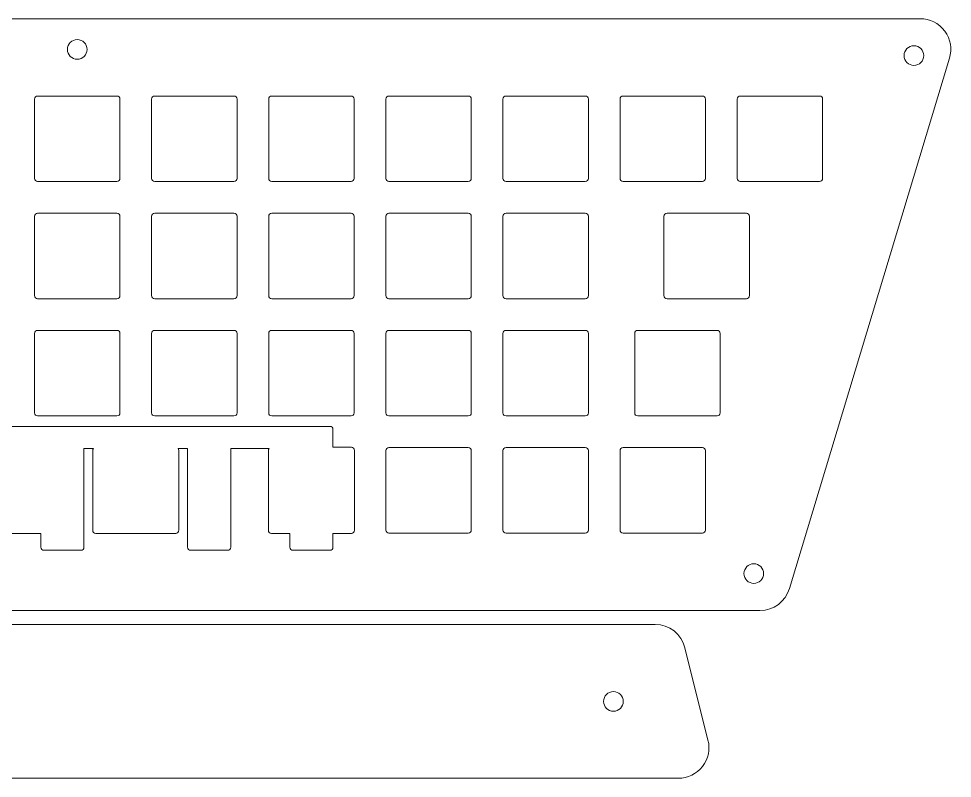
# Model space of a CAD drawing. Header units: millimetres. Extents: x -495 to 462, y -196 to 196.
# Drawn here: x -16.6 to 135.3, y -116 to 7.5 of the extents above; entities that cross this region are included whole.
import ezdxf

# ---------------------------------------------------------------- set-up
doc = ezdxf.new("R2010")
doc.units = ezdxf.units.MM
doc.header["$MEASUREMENT"] = 0
doc.layers.add('Layer 1', color=7, linetype='Continuous')

msp = doc.modelspace()

# ---------------------------------------------------------------- linework, layer by layer
at = {"layer": 'Layer 1', "color": 250, "lineweight": 20}
for points, knots in [([(-137.1943, 7.4578), (-137.1943, 7.4578), (130.0097, 7.4578), (130.0097, 7.4578), (130.0097, 7.4578), (131.6437, 7.4578), (133.0496, 6.7507), (134.0239, 5.4388), (134.0239, 5.4388), (134.9981, 4.127), (135.2686, 2.5767), (134.7962, 1.0124), (134.7962, 1.0124), (134.7962, 1.0124), (108.7659, -85.1875), (108.7659, -85.1875), (108.7659, -85.1875), (108.1184, -87.3316), (106.2191, -88.7421), (103.9794, -88.7421), (103.9794, -88.7421), (103.9794, -88.7421), (-163.2245, -88.7421), (-163.2245, -88.7421), (-163.2245, -88.7421), (-164.8585, -88.7421), (-166.2644, -88.035), (-167.2387, -86.7232), (-167.2387, -86.7232), (-168.2129, -85.4113), (-168.4834, -83.861), (-168.011, -82.2967), (-168.011, -82.2967), (-168.011, -82.2967), (-141.9808, 3.9032), (-141.9808, 3.9032), (-141.9808, 3.9032), (-141.3333, 6.0473), (-139.434, 7.4578), (-137.1943, 7.4578)], [0, 0, 0, 0, 0.09090909, 0.09090909, 0.09090909, 0.09090909, 0.18181818, 0.18181818, 0.18181818, 0.18181818, 0.27272727, 0.27272727, 0.27272727, 0.27272727, 0.36363636, 0.36363636, 0.36363636, 0.36363636, 0.45454545, 0.45454545, 0.45454545, 0.45454545, 0.54545455, 0.54545455, 0.54545455, 0.54545455, 0.63636364, 0.63636364, 0.63636364, 0.63636364, 0.72727273, 0.72727273, 0.72727273, 0.72727273, 0.81818182, 0.81818182, 0.81818182, 0.81818182, 1, 1, 1, 1]), ([(-7.0824, 4.0578), (-6.1987, 4.0578), (-5.4824, 3.3415), (-5.4824, 2.4578), (-5.4824, 2.4578), (-5.4824, 1.5741), (-6.1987, 0.8578), (-7.0824, 0.8578), (-7.0824, 0.8578), (-7.9661, 0.8578), (-8.6824, 1.5741), (-8.6824, 2.4578), (-8.6824, 2.4578), (-8.6824, 3.3415), (-7.9661, 4.0578), (-7.0824, 4.0578)], [0, 0, 0, 0, 0.2, 0.2, 0.2, 0.2, 0.4, 0.4, 0.4, 0.4, 0.6, 0.6, 0.6, 0.6, 1, 1, 1, 1]), ([(129.0097, 3.0578), (128.126, 3.0578), (127.4097, 2.3415), (127.4097, 1.4578), (127.4097, 1.4578), (127.4097, 0.5741), (128.126, -0.1422), (129.0097, -0.1422), (129.0097, -0.1422), (129.8934, -0.1422), (130.6097, 0.5741), (130.6097, 1.4578), (130.6097, 1.4578), (130.6097, 2.3415), (129.8934, 3.0578), (129.0097, 3.0578)], [0, 0, 0, 0, 0.2, 0.2, 0.2, 0.2, 0.4, 0.4, 0.4, 0.4, 0.6, 0.6, 0.6, 0.6, 1, 1, 1, 1]), ([(-13.5324, -5.1172), (-13.5324, -5.1172), (-0.6323, -5.1172), (-0.6323, -5.1172), (-0.6323, -5.1172), (-0.3574, -5.1172), (-0.1324, -5.3423), (-0.1324, -5.6172), (-0.1324, -5.6172), (-0.1324, -5.6172), (-0.1324, -18.5173), (-0.1324, -18.5173), (-0.1324, -18.5173), (-0.1324, -18.7922), (-0.3574, -19.0172), (-0.6323, -19.0172), (-0.6323, -19.0172), (-0.6323, -19.0172), (-13.5324, -19.0172), (-13.5324, -19.0172), (-13.5324, -19.0172), (-13.8073, -19.0172), (-14.0324, -18.7922), (-14.0324, -18.5173), (-14.0324, -18.5173), (-14.0324, -18.5173), (-14.0324, -5.6172), (-14.0324, -5.6172), (-14.0324, -5.6172), (-14.0324, -5.3423), (-13.8073, -5.1172), (-13.5324, -5.1172)], [0, 0, 0, 0, 0.11111111, 0.11111111, 0.11111111, 0.11111111, 0.22222222, 0.22222222, 0.22222222, 0.22222222, 0.33333333, 0.33333333, 0.33333333, 0.33333333, 0.44444444, 0.44444444, 0.44444444, 0.44444444, 0.55555556, 0.55555556, 0.55555556, 0.55555556, 0.66666667, 0.66666667, 0.66666667, 0.66666667, 0.77777778, 0.77777778, 0.77777778, 0.77777778, 1, 1, 1, 1]), ([(5.5176, -5.1172), (5.5176, -5.1172), (18.4177, -5.1172), (18.4177, -5.1172), (18.4177, -5.1172), (18.6926, -5.1172), (18.9176, -5.3423), (18.9176, -5.6172), (18.9176, -5.6172), (18.9176, -5.6172), (18.9176, -18.5173), (18.9176, -18.5173), (18.9176, -18.5173), (18.9176, -18.7922), (18.6926, -19.0172), (18.4177, -19.0172), (18.4177, -19.0172), (18.4177, -19.0172), (5.5176, -19.0172), (5.5176, -19.0172), (5.5176, -19.0172), (5.2427, -19.0172), (5.0176, -18.7922), (5.0176, -18.5173), (5.0176, -18.5173), (5.0176, -18.5173), (5.0176, -5.6172), (5.0176, -5.6172), (5.0176, -5.6172), (5.0176, -5.3423), (5.2427, -5.1172), (5.5176, -5.1172)], [0, 0, 0, 0, 0.11111111, 0.11111111, 0.11111111, 0.11111111, 0.22222222, 0.22222222, 0.22222222, 0.22222222, 0.33333333, 0.33333333, 0.33333333, 0.33333333, 0.44444444, 0.44444444, 0.44444444, 0.44444444, 0.55555556, 0.55555556, 0.55555556, 0.55555556, 0.66666667, 0.66666667, 0.66666667, 0.66666667, 0.77777778, 0.77777778, 0.77777778, 0.77777778, 1, 1, 1, 1]), ([(24.5676, -5.1172), (24.5676, -5.1172), (37.4677, -5.1172), (37.4677, -5.1172), (37.4677, -5.1172), (37.7426, -5.1172), (37.9676, -5.3423), (37.9676, -5.6172), (37.9676, -5.6172), (37.9676, -5.6172), (37.9676, -18.5173), (37.9676, -18.5173), (37.9676, -18.5173), (37.9676, -18.7922), (37.7426, -19.0172), (37.4677, -19.0172), (37.4677, -19.0172), (37.4677, -19.0172), (24.5676, -19.0172), (24.5676, -19.0172), (24.5676, -19.0172), (24.2927, -19.0172), (24.0676, -18.7922), (24.0676, -18.5173), (24.0676, -18.5173), (24.0676, -18.5173), (24.0676, -5.6172), (24.0676, -5.6172), (24.0676, -5.6172), (24.0676, -5.3423), (24.2927, -5.1172), (24.5676, -5.1172)], [0, 0, 0, 0, 0.11111111, 0.11111111, 0.11111111, 0.11111111, 0.22222222, 0.22222222, 0.22222222, 0.22222222, 0.33333333, 0.33333333, 0.33333333, 0.33333333, 0.44444444, 0.44444444, 0.44444444, 0.44444444, 0.55555556, 0.55555556, 0.55555556, 0.55555556, 0.66666667, 0.66666667, 0.66666667, 0.66666667, 0.77777778, 0.77777778, 0.77777778, 0.77777778, 1, 1, 1, 1]), ([(43.6176, -5.1172), (43.6176, -5.1172), (56.5177, -5.1172), (56.5177, -5.1172), (56.5177, -5.1172), (56.7926, -5.1172), (57.0176, -5.3423), (57.0176, -5.6172), (57.0176, -5.6172), (57.0176, -5.6172), (57.0176, -18.5173), (57.0176, -18.5173), (57.0176, -18.5173), (57.0176, -18.7922), (56.7926, -19.0172), (56.5177, -19.0172), (56.5177, -19.0172), (56.5177, -19.0172), (43.6176, -19.0172), (43.6176, -19.0172), (43.6176, -19.0172), (43.3427, -19.0172), (43.1176, -18.7922), (43.1176, -18.5173), (43.1176, -18.5173), (43.1176, -18.5173), (43.1176, -5.6172), (43.1176, -5.6172), (43.1176, -5.6172), (43.1176, -5.3423), (43.3427, -5.1172), (43.6176, -5.1172)], [0, 0, 0, 0, 0.11111111, 0.11111111, 0.11111111, 0.11111111, 0.22222222, 0.22222222, 0.22222222, 0.22222222, 0.33333333, 0.33333333, 0.33333333, 0.33333333, 0.44444444, 0.44444444, 0.44444444, 0.44444444, 0.55555556, 0.55555556, 0.55555556, 0.55555556, 0.66666667, 0.66666667, 0.66666667, 0.66666667, 0.77777778, 0.77777778, 0.77777778, 0.77777778, 1, 1, 1, 1]), ([(62.6676, -5.1172), (62.6676, -5.1172), (75.5677, -5.1172), (75.5677, -5.1172), (75.5677, -5.1172), (75.8426, -5.1172), (76.0676, -5.3423), (76.0676, -5.6172), (76.0676, -5.6172), (76.0676, -5.6172), (76.0676, -18.5173), (76.0676, -18.5173), (76.0676, -18.5173), (76.0676, -18.7922), (75.8426, -19.0172), (75.5677, -19.0172), (75.5677, -19.0172), (75.5677, -19.0172), (62.6676, -19.0172), (62.6676, -19.0172), (62.6676, -19.0172), (62.3927, -19.0172), (62.1676, -18.7922), (62.1676, -18.5173), (62.1676, -18.5173), (62.1676, -18.5173), (62.1676, -5.6172), (62.1676, -5.6172), (62.1676, -5.6172), (62.1676, -5.3423), (62.3927, -5.1172), (62.6676, -5.1172)], [0, 0, 0, 0, 0.11111111, 0.11111111, 0.11111111, 0.11111111, 0.22222222, 0.22222222, 0.22222222, 0.22222222, 0.33333333, 0.33333333, 0.33333333, 0.33333333, 0.44444444, 0.44444444, 0.44444444, 0.44444444, 0.55555556, 0.55555556, 0.55555556, 0.55555556, 0.66666667, 0.66666667, 0.66666667, 0.66666667, 0.77777778, 0.77777778, 0.77777778, 0.77777778, 1, 1, 1, 1]), ([(81.7176, -5.1172), (81.7176, -5.1172), (94.6177, -5.1172), (94.6177, -5.1172), (94.6177, -5.1172), (94.8926, -5.1172), (95.1176, -5.3423), (95.1176, -5.6172), (95.1176, -5.6172), (95.1176, -5.6172), (95.1176, -18.5173), (95.1176, -18.5173), (95.1176, -18.5173), (95.1176, -18.7922), (94.8926, -19.0172), (94.6177, -19.0172), (94.6177, -19.0172), (94.6177, -19.0172), (81.7176, -19.0172), (81.7176, -19.0172), (81.7176, -19.0172), (81.4427, -19.0172), (81.2176, -18.7922), (81.2176, -18.5173), (81.2176, -18.5173), (81.2176, -18.5173), (81.2176, -5.6172), (81.2176, -5.6172), (81.2176, -5.6172), (81.2176, -5.3423), (81.4427, -5.1172), (81.7176, -5.1172)], [0, 0, 0, 0, 0.11111111, 0.11111111, 0.11111111, 0.11111111, 0.22222222, 0.22222222, 0.22222222, 0.22222222, 0.33333333, 0.33333333, 0.33333333, 0.33333333, 0.44444444, 0.44444444, 0.44444444, 0.44444444, 0.55555556, 0.55555556, 0.55555556, 0.55555556, 0.66666667, 0.66666667, 0.66666667, 0.66666667, 0.77777778, 0.77777778, 0.77777778, 0.77777778, 1, 1, 1, 1]), ([(100.7676, -5.1172), (100.7676, -5.1172), (113.6677, -5.1172), (113.6677, -5.1172), (113.6677, -5.1172), (113.9426, -5.1172), (114.1676, -5.3423), (114.1676, -5.6172), (114.1676, -5.6172), (114.1676, -5.6172), (114.1676, -18.5173), (114.1676, -18.5173), (114.1676, -18.5173), (114.1676, -18.7922), (113.9426, -19.0172), (113.6677, -19.0172), (113.6677, -19.0172), (113.6677, -19.0172), (100.7676, -19.0172), (100.7676, -19.0172), (100.7676, -19.0172), (100.4927, -19.0172), (100.2676, -18.7922), (100.2676, -18.5173), (100.2676, -18.5173), (100.2676, -18.5173), (100.2676, -5.6172), (100.2676, -5.6172), (100.2676, -5.6172), (100.2676, -5.3423), (100.4927, -5.1172), (100.7676, -5.1172)], [0, 0, 0, 0, 0.11111111, 0.11111111, 0.11111111, 0.11111111, 0.22222222, 0.22222222, 0.22222222, 0.22222222, 0.33333333, 0.33333333, 0.33333333, 0.33333333, 0.44444444, 0.44444444, 0.44444444, 0.44444444, 0.55555556, 0.55555556, 0.55555556, 0.55555556, 0.66666667, 0.66666667, 0.66666667, 0.66666667, 0.77777778, 0.77777778, 0.77777778, 0.77777778, 1, 1, 1, 1]), ([(-13.5324, -24.1672), (-13.5324, -24.1672), (-0.6323, -24.1672), (-0.6323, -24.1672), (-0.6323, -24.1672), (-0.3574, -24.1672), (-0.1324, -24.3923), (-0.1324, -24.6672), (-0.1324, -24.6672), (-0.1324, -24.6672), (-0.1324, -37.5673), (-0.1324, -37.5673), (-0.1324, -37.5673), (-0.1324, -37.8422), (-0.3574, -38.0672), (-0.6323, -38.0672), (-0.6323, -38.0672), (-0.6323, -38.0672), (-13.5324, -38.0672), (-13.5324, -38.0672), (-13.5324, -38.0672), (-13.8073, -38.0672), (-14.0324, -37.8422), (-14.0324, -37.5673), (-14.0324, -37.5673), (-14.0324, -37.5673), (-14.0324, -24.6672), (-14.0324, -24.6672), (-14.0324, -24.6672), (-14.0324, -24.3923), (-13.8073, -24.1672), (-13.5324, -24.1672)], [0, 0, 0, 0, 0.11111111, 0.11111111, 0.11111111, 0.11111111, 0.22222222, 0.22222222, 0.22222222, 0.22222222, 0.33333333, 0.33333333, 0.33333333, 0.33333333, 0.44444444, 0.44444444, 0.44444444, 0.44444444, 0.55555556, 0.55555556, 0.55555556, 0.55555556, 0.66666667, 0.66666667, 0.66666667, 0.66666667, 0.77777778, 0.77777778, 0.77777778, 0.77777778, 1, 1, 1, 1]), ([(5.5176, -24.1672), (5.5176, -24.1672), (18.4177, -24.1672), (18.4177, -24.1672), (18.4177, -24.1672), (18.6926, -24.1672), (18.9176, -24.3923), (18.9176, -24.6672), (18.9176, -24.6672), (18.9176, -24.6672), (18.9176, -37.5673), (18.9176, -37.5673), (18.9176, -37.5673), (18.9176, -37.8422), (18.6926, -38.0672), (18.4177, -38.0672), (18.4177, -38.0672), (18.4177, -38.0672), (5.5176, -38.0672), (5.5176, -38.0672), (5.5176, -38.0672), (5.2427, -38.0672), (5.0176, -37.8422), (5.0176, -37.5673), (5.0176, -37.5673), (5.0176, -37.5673), (5.0176, -24.6672), (5.0176, -24.6672), (5.0176, -24.6672), (5.0176, -24.3923), (5.2427, -24.1672), (5.5176, -24.1672)], [0, 0, 0, 0, 0.11111111, 0.11111111, 0.11111111, 0.11111111, 0.22222222, 0.22222222, 0.22222222, 0.22222222, 0.33333333, 0.33333333, 0.33333333, 0.33333333, 0.44444444, 0.44444444, 0.44444444, 0.44444444, 0.55555556, 0.55555556, 0.55555556, 0.55555556, 0.66666667, 0.66666667, 0.66666667, 0.66666667, 0.77777778, 0.77777778, 0.77777778, 0.77777778, 1, 1, 1, 1]), ([(24.5676, -24.1672), (24.5676, -24.1672), (37.4677, -24.1672), (37.4677, -24.1672), (37.4677, -24.1672), (37.7426, -24.1672), (37.9676, -24.3923), (37.9676, -24.6672), (37.9676, -24.6672), (37.9676, -24.6672), (37.9676, -37.5673), (37.9676, -37.5673), (37.9676, -37.5673), (37.9676, -37.8422), (37.7426, -38.0672), (37.4677, -38.0672), (37.4677, -38.0672), (37.4677, -38.0672), (24.5676, -38.0672), (24.5676, -38.0672), (24.5676, -38.0672), (24.2927, -38.0672), (24.0676, -37.8422), (24.0676, -37.5673), (24.0676, -37.5673), (24.0676, -37.5673), (24.0676, -24.6672), (24.0676, -24.6672), (24.0676, -24.6672), (24.0676, -24.3923), (24.2927, -24.1672), (24.5676, -24.1672)], [0, 0, 0, 0, 0.11111111, 0.11111111, 0.11111111, 0.11111111, 0.22222222, 0.22222222, 0.22222222, 0.22222222, 0.33333333, 0.33333333, 0.33333333, 0.33333333, 0.44444444, 0.44444444, 0.44444444, 0.44444444, 0.55555556, 0.55555556, 0.55555556, 0.55555556, 0.66666667, 0.66666667, 0.66666667, 0.66666667, 0.77777778, 0.77777778, 0.77777778, 0.77777778, 1, 1, 1, 1]), ([(43.6176, -24.1672), (43.6176, -24.1672), (56.5177, -24.1672), (56.5177, -24.1672), (56.5177, -24.1672), (56.7926, -24.1672), (57.0176, -24.3923), (57.0176, -24.6672), (57.0176, -24.6672), (57.0176, -24.6672), (57.0176, -37.5673), (57.0176, -37.5673), (57.0176, -37.5673), (57.0176, -37.8422), (56.7926, -38.0672), (56.5177, -38.0672), (56.5177, -38.0672), (56.5177, -38.0672), (43.6176, -38.0672), (43.6176, -38.0672), (43.6176, -38.0672), (43.3427, -38.0672), (43.1176, -37.8422), (43.1176, -37.5673), (43.1176, -37.5673), (43.1176, -37.5673), (43.1176, -24.6672), (43.1176, -24.6672), (43.1176, -24.6672), (43.1176, -24.3923), (43.3427, -24.1672), (43.6176, -24.1672)], [0, 0, 0, 0, 0.11111111, 0.11111111, 0.11111111, 0.11111111, 0.22222222, 0.22222222, 0.22222222, 0.22222222, 0.33333333, 0.33333333, 0.33333333, 0.33333333, 0.44444444, 0.44444444, 0.44444444, 0.44444444, 0.55555556, 0.55555556, 0.55555556, 0.55555556, 0.66666667, 0.66666667, 0.66666667, 0.66666667, 0.77777778, 0.77777778, 0.77777778, 0.77777778, 1, 1, 1, 1]), ([(62.6676, -24.1672), (62.6676, -24.1672), (75.5677, -24.1672), (75.5677, -24.1672), (75.5677, -24.1672), (75.8426, -24.1672), (76.0676, -24.3923), (76.0676, -24.6672), (76.0676, -24.6672), (76.0676, -24.6672), (76.0676, -37.5673), (76.0676, -37.5673), (76.0676, -37.5673), (76.0676, -37.8422), (75.8426, -38.0672), (75.5677, -38.0672), (75.5677, -38.0672), (75.5677, -38.0672), (62.6676, -38.0672), (62.6676, -38.0672), (62.6676, -38.0672), (62.3927, -38.0672), (62.1676, -37.8422), (62.1676, -37.5673), (62.1676, -37.5673), (62.1676, -37.5673), (62.1676, -24.6672), (62.1676, -24.6672), (62.1676, -24.6672), (62.1676, -24.3923), (62.3927, -24.1672), (62.6676, -24.1672)], [0, 0, 0, 0, 0.11111111, 0.11111111, 0.11111111, 0.11111111, 0.22222222, 0.22222222, 0.22222222, 0.22222222, 0.33333333, 0.33333333, 0.33333333, 0.33333333, 0.44444444, 0.44444444, 0.44444444, 0.44444444, 0.55555556, 0.55555556, 0.55555556, 0.55555556, 0.66666667, 0.66666667, 0.66666667, 0.66666667, 0.77777778, 0.77777778, 0.77777778, 0.77777778, 1, 1, 1, 1]), ([(88.8612, -24.1672), (88.8612, -24.1672), (101.7613, -24.1672), (101.7613, -24.1672), (101.7613, -24.1672), (102.0362, -24.1672), (102.2612, -24.3923), (102.2612, -24.6672), (102.2612, -24.6672), (102.2612, -24.6672), (102.2612, -37.5673), (102.2612, -37.5673), (102.2612, -37.5673), (102.2612, -37.8422), (102.0362, -38.0672), (101.7613, -38.0672), (101.7613, -38.0672), (101.7613, -38.0672), (88.8612, -38.0672), (88.8612, -38.0672), (88.8612, -38.0672), (88.5863, -38.0672), (88.3612, -37.8422), (88.3612, -37.5673), (88.3612, -37.5673), (88.3612, -37.5673), (88.3612, -24.6672), (88.3612, -24.6672), (88.3612, -24.6672), (88.3612, -24.3923), (88.5863, -24.1672), (88.8612, -24.1672)], [0, 0, 0, 0, 0.11111111, 0.11111111, 0.11111111, 0.11111111, 0.22222222, 0.22222222, 0.22222222, 0.22222222, 0.33333333, 0.33333333, 0.33333333, 0.33333333, 0.44444444, 0.44444444, 0.44444444, 0.44444444, 0.55555556, 0.55555556, 0.55555556, 0.55555556, 0.66666667, 0.66666667, 0.66666667, 0.66666667, 0.77777778, 0.77777778, 0.77777778, 0.77777778, 1, 1, 1, 1]), ([(-13.5324, -43.2171), (-13.5324, -43.2171), (-0.6323, -43.2171), (-0.6323, -43.2171), (-0.6323, -43.2171), (-0.3574, -43.2171), (-0.1324, -43.4422), (-0.1324, -43.7171), (-0.1324, -43.7171), (-0.1324, -43.7171), (-0.1324, -56.6172), (-0.1324, -56.6172), (-0.1324, -56.6172), (-0.1324, -56.8921), (-0.3574, -57.1171), (-0.6323, -57.1171), (-0.6323, -57.1171), (-0.6323, -57.1171), (-13.5324, -57.1171), (-13.5324, -57.1171), (-13.5324, -57.1171), (-13.8073, -57.1171), (-14.0324, -56.8921), (-14.0324, -56.6172), (-14.0324, -56.6172), (-14.0324, -56.6172), (-14.0324, -43.7171), (-14.0324, -43.7171), (-14.0324, -43.7171), (-14.0324, -43.4422), (-13.8073, -43.2171), (-13.5324, -43.2171)], [0, 0, 0, 0, 0.11111111, 0.11111111, 0.11111111, 0.11111111, 0.22222222, 0.22222222, 0.22222222, 0.22222222, 0.33333333, 0.33333333, 0.33333333, 0.33333333, 0.44444444, 0.44444444, 0.44444444, 0.44444444, 0.55555556, 0.55555556, 0.55555556, 0.55555556, 0.66666667, 0.66666667, 0.66666667, 0.66666667, 0.77777778, 0.77777778, 0.77777778, 0.77777778, 1, 1, 1, 1]), ([(5.5176, -43.2171), (5.5176, -43.2171), (18.4177, -43.2171), (18.4177, -43.2171), (18.4177, -43.2171), (18.6926, -43.2171), (18.9176, -43.4422), (18.9176, -43.7171), (18.9176, -43.7171), (18.9176, -43.7171), (18.9176, -56.6172), (18.9176, -56.6172), (18.9176, -56.6172), (18.9176, -56.8921), (18.6926, -57.1171), (18.4177, -57.1171), (18.4177, -57.1171), (18.4177, -57.1171), (5.5176, -57.1171), (5.5176, -57.1171), (5.5176, -57.1171), (5.2427, -57.1171), (5.0176, -56.8921), (5.0176, -56.6172), (5.0176, -56.6172), (5.0176, -56.6172), (5.0176, -43.7171), (5.0176, -43.7171), (5.0176, -43.7171), (5.0176, -43.4422), (5.2427, -43.2171), (5.5176, -43.2171)], [0, 0, 0, 0, 0.11111111, 0.11111111, 0.11111111, 0.11111111, 0.22222222, 0.22222222, 0.22222222, 0.22222222, 0.33333333, 0.33333333, 0.33333333, 0.33333333, 0.44444444, 0.44444444, 0.44444444, 0.44444444, 0.55555556, 0.55555556, 0.55555556, 0.55555556, 0.66666667, 0.66666667, 0.66666667, 0.66666667, 0.77777778, 0.77777778, 0.77777778, 0.77777778, 1, 1, 1, 1]), ([(24.5676, -43.2171), (24.5676, -43.2171), (37.4677, -43.2171), (37.4677, -43.2171), (37.4677, -43.2171), (37.7426, -43.2171), (37.9676, -43.4422), (37.9676, -43.7171), (37.9676, -43.7171), (37.9676, -43.7171), (37.9676, -56.6172), (37.9676, -56.6172), (37.9676, -56.6172), (37.9676, -56.8921), (37.7426, -57.1171), (37.4677, -57.1171), (37.4677, -57.1171), (37.4677, -57.1171), (24.5676, -57.1171), (24.5676, -57.1171), (24.5676, -57.1171), (24.2927, -57.1171), (24.0676, -56.8921), (24.0676, -56.6172), (24.0676, -56.6172), (24.0676, -56.6172), (24.0676, -43.7171), (24.0676, -43.7171), (24.0676, -43.7171), (24.0676, -43.4422), (24.2927, -43.2171), (24.5676, -43.2171)], [0, 0, 0, 0, 0.11111111, 0.11111111, 0.11111111, 0.11111111, 0.22222222, 0.22222222, 0.22222222, 0.22222222, 0.33333333, 0.33333333, 0.33333333, 0.33333333, 0.44444444, 0.44444444, 0.44444444, 0.44444444, 0.55555556, 0.55555556, 0.55555556, 0.55555556, 0.66666667, 0.66666667, 0.66666667, 0.66666667, 0.77777778, 0.77777778, 0.77777778, 0.77777778, 1, 1, 1, 1]), ([(43.6176, -43.2171), (43.6176, -43.2171), (56.5177, -43.2171), (56.5177, -43.2171), (56.5177, -43.2171), (56.7926, -43.2171), (57.0176, -43.4422), (57.0176, -43.7171), (57.0176, -43.7171), (57.0176, -43.7171), (57.0176, -56.6172), (57.0176, -56.6172), (57.0176, -56.6172), (57.0176, -56.8921), (56.7926, -57.1171), (56.5177, -57.1171), (56.5177, -57.1171), (56.5177, -57.1171), (43.6176, -57.1171), (43.6176, -57.1171), (43.6176, -57.1171), (43.3427, -57.1171), (43.1176, -56.8921), (43.1176, -56.6172), (43.1176, -56.6172), (43.1176, -56.6172), (43.1176, -43.7171), (43.1176, -43.7171), (43.1176, -43.7171), (43.1176, -43.4422), (43.3427, -43.2171), (43.6176, -43.2171)], [0, 0, 0, 0, 0.11111111, 0.11111111, 0.11111111, 0.11111111, 0.22222222, 0.22222222, 0.22222222, 0.22222222, 0.33333333, 0.33333333, 0.33333333, 0.33333333, 0.44444444, 0.44444444, 0.44444444, 0.44444444, 0.55555556, 0.55555556, 0.55555556, 0.55555556, 0.66666667, 0.66666667, 0.66666667, 0.66666667, 0.77777778, 0.77777778, 0.77777778, 0.77777778, 1, 1, 1, 1]), ([(62.6676, -43.2171), (62.6676, -43.2171), (75.5677, -43.2171), (75.5677, -43.2171), (75.5677, -43.2171), (75.8426, -43.2171), (76.0676, -43.4422), (76.0676, -43.7171), (76.0676, -43.7171), (76.0676, -43.7171), (76.0676, -56.6172), (76.0676, -56.6172), (76.0676, -56.6172), (76.0676, -56.8921), (75.8426, -57.1171), (75.5677, -57.1171), (75.5677, -57.1171), (75.5677, -57.1171), (62.6676, -57.1171), (62.6676, -57.1171), (62.6676, -57.1171), (62.3927, -57.1171), (62.1676, -56.8921), (62.1676, -56.6172), (62.1676, -56.6172), (62.1676, -56.6172), (62.1676, -43.7171), (62.1676, -43.7171), (62.1676, -43.7171), (62.1676, -43.4422), (62.3927, -43.2171), (62.6676, -43.2171)], [0, 0, 0, 0, 0.11111111, 0.11111111, 0.11111111, 0.11111111, 0.22222222, 0.22222222, 0.22222222, 0.22222222, 0.33333333, 0.33333333, 0.33333333, 0.33333333, 0.44444444, 0.44444444, 0.44444444, 0.44444444, 0.55555556, 0.55555556, 0.55555556, 0.55555556, 0.66666667, 0.66666667, 0.66666667, 0.66666667, 0.77777778, 0.77777778, 0.77777778, 0.77777778, 1, 1, 1, 1]), ([(84.0987, -43.2171), (84.0987, -43.2171), (96.9988, -43.2171), (96.9988, -43.2171), (96.9988, -43.2171), (97.2737, -43.2171), (97.4987, -43.4422), (97.4987, -43.7171), (97.4987, -43.7171), (97.4987, -43.7171), (97.4987, -56.6172), (97.4987, -56.6172), (97.4987, -56.6172), (97.4987, -56.8921), (97.2737, -57.1171), (96.9988, -57.1171), (96.9988, -57.1171), (96.9988, -57.1171), (84.0987, -57.1171), (84.0987, -57.1171), (84.0987, -57.1171), (83.8238, -57.1171), (83.5987, -56.8921), (83.5987, -56.6172), (83.5987, -56.6172), (83.5987, -56.6172), (83.5987, -43.7171), (83.5987, -43.7171), (83.5987, -43.7171), (83.5987, -43.4422), (83.8238, -43.2171), (84.0987, -43.2171)], [0, 0, 0, 0, 0.11111111, 0.11111111, 0.11111111, 0.11111111, 0.22222222, 0.22222222, 0.22222222, 0.22222222, 0.33333333, 0.33333333, 0.33333333, 0.33333333, 0.44444444, 0.44444444, 0.44444444, 0.44444444, 0.55555556, 0.55555556, 0.55555556, 0.55555556, 0.66666667, 0.66666667, 0.66666667, 0.66666667, 0.77777778, 0.77777778, 0.77777778, 0.77777778, 1, 1, 1, 1]), ([(-73.6138, -62.7171), (-73.6137, -62.4411), (-73.3898, -62.2172), (-73.1137, -62.2172), (-73.1137, -62.2172), (-73.1137, -62.2172), (-72.4888, -62.2171), (-72.4888, -62.2171), (-72.4888, -62.2171), (-72.4888, -62.2171), (-72.4888, -59.3171), (-72.4888, -59.3171), (-72.4888, -59.3171), (-72.4887, -59.0411), (-72.2648, -58.8172), (-71.9887, -58.8172), (-71.9887, -58.8172), (-71.9887, -58.8172), (-68.4888, -58.8171), (-68.4888, -58.8171), (-68.4888, -58.8171), (-68.4888, -58.8171), (-65.9888, -58.8171), (-65.9888, -58.8171), (-65.9888, -58.8171), (-65.9888, -58.8171), (-50.5955, -58.8171), (-50.5955, -58.8171), (-50.5955, -58.8171), (-50.5955, -58.8171), (-47.0955, -58.8171), (-47.0955, -58.8171), (-47.0955, -58.8171), (-47.0955, -58.8171), (-44.5955, -58.8171), (-44.5955, -58.8171), (-44.5955, -58.8171), (-44.5955, -58.8171), (-26.7195, -58.8171), (-26.7195, -58.8171), (-26.7195, -58.8171), (-26.7195, -58.8171), (-24.2195, -58.8171), (-24.2195, -58.8171), (-24.2195, -58.8171), (-24.2195, -58.8171), (-20.7195, -58.8171), (-20.7195, -58.8171), (-20.7195, -58.8171), (-20.7195, -58.8171), (-12.4955, -58.8171), (-12.4955, -58.8171), (-12.4955, -58.8171), (-12.4955, -58.8171), (-8.9955, -58.8171), (-8.9955, -58.8171), (-8.9955, -58.8171), (-8.9955, -58.8171), (-6.4955, -58.8171), (-6.4955, -58.8171), (-6.4955, -58.8171), (-6.4955, -58.8171), (11.3805, -58.8171), (11.3805, -58.8171), (11.3805, -58.8171), (11.3805, -58.8171), (13.8805, -58.8171), (13.8805, -58.8171), (13.8805, -58.8171), (13.8805, -58.8171), (17.3805, -58.8171), (17.3805, -58.8171), (17.3805, -58.8171), (17.3805, -58.8171), (28.0112, -58.8171), (28.0112, -58.8171), (28.0112, -58.8171), (28.0112, -58.8171), (30.5112, -58.8171), (30.5112, -58.8171), (30.5112, -58.8171), (30.5112, -58.8171), (34.0112, -58.8171), (34.0112, -58.8171), (34.0112, -58.8171), (34.2873, -58.8172), (34.5112, -59.0411), (34.5112, -59.3172), (34.5112, -59.3172), (34.5112, -59.3172), (34.5112, -62.2171), (34.5112, -62.2171), (34.5112, -62.2171), (34.5112, -62.2171), (37.5175, -62.2171), (37.5175, -62.2171), (37.5175, -62.2171), (37.7936, -62.2172), (38.0175, -62.4411), (38.0175, -62.7172), (38.0175, -62.7172), (38.0175, -62.7172), (38.0175, -75.7171), (38.0175, -75.7171), (38.0175, -75.7171), (38.0175, -75.9933), (37.7936, -76.2172), (37.5175, -76.2172), (37.5175, -76.2172), (37.5175, -76.2172), (34.5112, -76.2171), (34.5112, -76.2171), (34.5112, -76.2171), (34.5112, -76.2171), (34.5112, -78.4671), (34.5112, -78.4671), (34.5112, -78.4671), (34.5112, -78.7433), (34.2873, -78.9672), (34.0112, -78.9672), (34.0112, -78.9672), (34.0112, -78.9672), (28.0112, -78.9671), (28.0112, -78.9671), (28.0112, -78.9671), (27.7351, -78.9672), (27.5112, -78.7433), (27.5112, -78.4672), (27.5112, -78.4672), (27.5112, -78.4672), (27.5112, -76.2171), (27.5112, -76.2171), (27.5112, -76.2171), (27.5112, -76.2171), (24.5175, -76.2171), (24.5175, -76.2171), (24.5175, -76.2171), (24.2414, -76.2172), (24.0175, -75.9933), (24.0175, -75.7172), (24.0175, -75.7172), (24.0175, -75.7172), (24.0175, -62.7171), (24.0175, -62.7171), (24.0175, -62.7171), (24.0175, -62.609), (24.0526, -62.5037), (24.1175, -62.4172), (24.1175, -62.4172), (24.1175, -62.4172), (17.8805, -62.4171), (17.8805, -62.4171), (17.8805, -62.4171), (17.8805, -62.4171), (17.8805, -78.4671), (17.8805, -78.4671), (17.8805, -78.4671), (17.8805, -78.7433), (17.6566, -78.9672), (17.3805, -78.9672), (17.3805, -78.9672), (17.3805, -78.9672), (11.3805, -78.9671), (11.3805, -78.9671), (11.3805, -78.9671), (11.1044, -78.9672), (10.8805, -78.7433), (10.8805, -78.4672), (10.8805, -78.4672), (10.8805, -78.4672), (10.8805, -62.4171), (10.8805, -62.4171), (10.8805, -62.4171), (10.8805, -62.4171), (9.3425, -62.4171), (9.3425, -62.4171), (9.3425, -62.4171), (9.4074, -62.5037), (9.4425, -62.609), (9.4425, -62.7172), (9.4425, -62.7172), (9.4425, -62.7172), (9.4425, -75.7171), (9.4425, -75.7171), (9.4425, -75.7171), (9.4425, -75.9933), (9.2186, -76.2172), (8.9425, -76.2172), (8.9425, -76.2172), (8.9425, -76.2172), (-4.0575, -76.2171), (-4.0575, -76.2171), (-4.0575, -76.2171), (-4.3336, -76.2172), (-4.5575, -75.9933), (-4.5575, -75.7172), (-4.5575, -75.7172), (-4.5575, -75.7172), (-4.5575, -62.7171), (-4.5575, -62.7171), (-4.5575, -62.7171), (-4.5575, -62.609), (-4.5224, -62.5037), (-4.4575, -62.4172), (-4.4575, -62.4172), (-4.4575, -62.4172), (-5.9955, -62.4171), (-5.9955, -62.4171), (-5.9955, -62.4171), (-5.9955, -62.4171), (-5.9955, -78.4671), (-5.9955, -78.4671), (-5.9955, -78.4671), (-5.9955, -78.7433), (-6.2194, -78.9672), (-6.4955, -78.9672), (-6.4955, -78.9672), (-6.4955, -78.9672), (-12.4955, -78.9671), (-12.4955, -78.9671), (-12.4955, -78.9671), (-12.7716, -78.9672), (-12.9955, -78.7433), (-12.9955, -78.4672), (-12.9955, -78.4672), (-12.9955, -78.4672), (-12.9955, -76.2171), (-12.9955, -76.2171), (-12.9955, -76.2171), (-12.9955, -76.2171), (-20.2195, -76.2171), (-20.2195, -76.2171), (-20.2195, -76.2171), (-20.2195, -76.2171), (-20.2195, -78.4671), (-20.2195, -78.4671), (-20.2195, -78.4671), (-20.2194, -78.7433), (-20.4433, -78.9672), (-20.7194, -78.9672), (-20.7194, -78.9672), (-20.7194, -78.9672), (-26.7195, -78.9671), (-26.7195, -78.9671), (-26.7195, -78.9671), (-26.9955, -78.9672), (-27.2194, -78.7433), (-27.2194, -78.4672), (-27.2194, -78.4672), (-27.2194, -78.4672), (-27.2195, -62.4171), (-27.2195, -62.4171), (-27.2195, -62.4171), (-27.2195, -62.4171), (-28.7575, -62.4171), (-28.7575, -62.4171), (-28.7575, -62.4171), (-28.6925, -62.5037), (-28.6574, -62.609), (-28.6574, -62.7172), (-28.6574, -62.7172), (-28.6574, -62.7172), (-28.6575, -75.7171), (-28.6575, -75.7171), (-28.6575, -75.7171), (-28.6574, -75.9933), (-28.8813, -76.2172), (-29.1574, -76.2172), (-29.1574, -76.2172), (-29.1574, -76.2172), (-42.1575, -76.2171), (-42.1575, -76.2171), (-42.1575, -76.2171), (-42.4335, -76.2172), (-42.6574, -75.9933), (-42.6574, -75.7172), (-42.6574, -75.7172), (-42.6574, -75.7172), (-42.6575, -62.7171), (-42.6575, -62.7171), (-42.6575, -62.7171), (-42.6574, -62.609), (-42.6223, -62.5037), (-42.5574, -62.4172), (-42.5574, -62.4172), (-42.5574, -62.4172), (-44.0955, -62.4171), (-44.0955, -62.4171), (-44.0955, -62.4171), (-44.0955, -62.4171), (-44.0955, -78.4671), (-44.0955, -78.4671), (-44.0955, -78.4671), (-44.0954, -78.7433), (-44.3193, -78.9672), (-44.5954, -78.9672), (-44.5954, -78.9672), (-44.5954, -78.9672), (-50.5955, -78.9671), (-50.5955, -78.9671), (-50.5955, -78.9671), (-50.8715, -78.9672), (-51.0954, -78.7433), (-51.0954, -78.4672), (-51.0954, -78.4672), (-51.0954, -78.4672), (-51.0955, -62.4171), (-51.0955, -62.4171), (-51.0955, -62.4171), (-51.0955, -62.4171), (-59.7138, -62.4171), (-59.7138, -62.4171), (-59.7138, -62.4171), (-59.6488, -62.5037), (-59.6137, -62.609), (-59.6137, -62.7172), (-59.6137, -62.7172), (-59.6137, -62.7172), (-59.6138, -75.7171), (-59.6138, -75.7171), (-59.6138, -75.7171), (-59.6137, -75.9933), (-59.8376, -76.2172), (-60.1137, -76.2172), (-60.1137, -76.2172), (-60.1137, -76.2172), (-65.4888, -76.2171), (-65.4888, -76.2171), (-65.4888, -76.2171), (-65.4888, -76.2171), (-65.4888, -78.4671), (-65.4888, -78.4671), (-65.4888, -78.4671), (-65.4887, -78.7433), (-65.7126, -78.9672), (-65.9887, -78.9672), (-65.9887, -78.9672), (-65.9887, -78.9672), (-71.9888, -78.9671), (-71.9888, -78.9671), (-71.9888, -78.9671), (-72.2648, -78.9672), (-72.4887, -78.7433), (-72.4887, -78.4672), (-72.4887, -78.4672), (-72.4887, -78.4672), (-72.4888, -76.2171), (-72.4888, -76.2171), (-72.4888, -76.2171), (-72.4888, -76.2171), (-73.1138, -76.2171), (-73.1138, -76.2171), (-73.1138, -76.2171), (-73.3898, -76.2172), (-73.6137, -75.9933), (-73.6137, -75.7172), (-73.6137, -75.7172), (-73.6137, -75.7172), (-73.6138, -62.7171), (-73.6138, -62.7171)], [0, 0, 0, 0, 0.01098901, 0.01098901, 0.01098901, 0.01098901, 0.02197802, 0.02197802, 0.02197802, 0.02197802, 0.03296703, 0.03296703, 0.03296703, 0.03296703, 0.04395604, 0.04395604, 0.04395604, 0.04395604, 0.05494505, 0.05494505, 0.05494505, 0.05494505, 0.06593407, 0.06593407, 0.06593407, 0.06593407, 0.07692308, 0.07692308, 0.07692308, 0.07692308, 0.08791209, 0.08791209, 0.08791209, 0.08791209, 0.0989011, 0.0989011, 0.0989011, 0.0989011, 0.10989011, 0.10989011, 0.10989011, 0.10989011, 0.12087912, 0.12087912, 0.12087912, 0.12087912, 0.13186813, 0.13186813, 0.13186813, 0.13186813, 0.14285714, 0.14285714, 0.14285714, 0.14285714, 0.15384615, 0.15384615, 0.15384615, 0.15384615, 0.16483516, 0.16483516, 0.16483516, 0.16483516, 0.17582418, 0.17582418, 0.17582418, 0.17582418, 0.18681319, 0.18681319, 0.18681319, 0.18681319, 0.1978022, 0.1978022, 0.1978022, 0.1978022, 0.20879121, 0.20879121, 0.20879121, 0.20879121, 0.21978022, 0.21978022, 0.21978022, 0.21978022, 0.23076923, 0.23076923, 0.23076923, 0.23076923, 0.24175824, 0.24175824, 0.24175824, 0.24175824, 0.25274725, 0.25274725, 0.25274725, 0.25274725, 0.26373626, 0.26373626, 0.26373626, 0.26373626, 0.27472527, 0.27472527, 0.27472527, 0.27472527, 0.28571429, 0.28571429, 0.28571429, 0.28571429, 0.2967033, 0.2967033, 0.2967033, 0.2967033, 0.30769231, 0.30769231, 0.30769231, 0.30769231, 0.31868132, 0.31868132, 0.31868132, 0.31868132, 0.32967033, 0.32967033, 0.32967033, 0.32967033, 0.34065934, 0.34065934, 0.34065934, 0.34065934, 0.35164835, 0.35164835, 0.35164835, 0.35164835, 0.36263736, 0.36263736, 0.36263736, 0.36263736, 0.37362637, 0.37362637, 0.37362637, 0.37362637, 0.38461538, 0.38461538, 0.38461538, 0.38461538, 0.3956044, 0.3956044, 0.3956044, 0.3956044, 0.40659341, 0.40659341, 0.40659341, 0.40659341, 0.41758242, 0.41758242, 0.41758242, 0.41758242, 0.42857143, 0.42857143, 0.42857143, 0.42857143, 0.43956044, 0.43956044, 0.43956044, 0.43956044, 0.45054945, 0.45054945, 0.45054945, 0.45054945, 0.46153846, 0.46153846, 0.46153846, 0.46153846, 0.47252747, 0.47252747, 0.47252747, 0.47252747, 0.48351648, 0.48351648, 0.48351648, 0.48351648, 0.49450549, 0.49450549, 0.49450549, 0.49450549, 0.50549451, 0.50549451, 0.50549451, 0.50549451, 0.51648352, 0.51648352, 0.51648352, 0.51648352, 0.52747253, 0.52747253, 0.52747253, 0.52747253, 0.53846154, 0.53846154, 0.53846154, 0.53846154, 0.54945055, 0.54945055, 0.54945055, 0.54945055, 0.56043956, 0.56043956, 0.56043956, 0.56043956, 0.57142857, 0.57142857, 0.57142857, 0.57142857, 0.58241758, 0.58241758, 0.58241758, 0.58241758, 0.59340659, 0.59340659, 0.59340659, 0.59340659, 0.6043956, 0.6043956, 0.6043956, 0.6043956, 0.61538462, 0.61538462, 0.61538462, 0.61538462, 0.62637363, 0.62637363, 0.62637363, 0.62637363, 0.63736264, 0.63736264, 0.63736264, 0.63736264, 0.64835165, 0.64835165, 0.64835165, 0.64835165, 0.65934066, 0.65934066, 0.65934066, 0.65934066, 0.67032967, 0.67032967, 0.67032967, 0.67032967, 0.68131868, 0.68131868, 0.68131868, 0.68131868, 0.69230769, 0.69230769, 0.69230769, 0.69230769, 0.7032967, 0.7032967, 0.7032967, 0.7032967, 0.71428571, 0.71428571, 0.71428571, 0.71428571, 0.72527473, 0.72527473, 0.72527473, 0.72527473, 0.73626374, 0.73626374, 0.73626374, 0.73626374, 0.74725275, 0.74725275, 0.74725275, 0.74725275, 0.75824176, 0.75824176, 0.75824176, 0.75824176, 0.76923077, 0.76923077, 0.76923077, 0.76923077, 0.78021978, 0.78021978, 0.78021978, 0.78021978, 0.79120879, 0.79120879, 0.79120879, 0.79120879, 0.8021978, 0.8021978, 0.8021978, 0.8021978, 0.81318681, 0.81318681, 0.81318681, 0.81318681, 0.82417582, 0.82417582, 0.82417582, 0.82417582, 0.83516484, 0.83516484, 0.83516484, 0.83516484, 0.84615385, 0.84615385, 0.84615385, 0.84615385, 0.85714286, 0.85714286, 0.85714286, 0.85714286, 0.86813187, 0.86813187, 0.86813187, 0.86813187, 0.87912088, 0.87912088, 0.87912088, 0.87912088, 0.89010989, 0.89010989, 0.89010989, 0.89010989, 0.9010989, 0.9010989, 0.9010989, 0.9010989, 0.91208791, 0.91208791, 0.91208791, 0.91208791, 0.92307692, 0.92307692, 0.92307692, 0.92307692, 0.93406593, 0.93406593, 0.93406593, 0.93406593, 0.94505495, 0.94505495, 0.94505495, 0.94505495, 0.95604396, 0.95604396, 0.95604396, 0.95604396, 0.96703297, 0.96703297, 0.96703297, 0.96703297, 0.97802198, 0.97802198, 0.97802198, 0.97802198, 1, 1, 1, 1]), ([(43.6175, -62.2671), (43.6175, -62.2671), (56.5176, -62.2671), (56.5176, -62.2671), (56.5176, -62.2671), (56.7925, -62.2671), (57.0175, -62.4922), (57.0175, -62.7671), (57.0175, -62.7671), (57.0175, -62.7671), (57.0175, -75.6672), (57.0175, -75.6672), (57.0175, -75.6672), (57.0175, -75.9421), (56.7925, -76.1671), (56.5176, -76.1671), (56.5176, -76.1671), (56.5176, -76.1671), (43.6175, -76.1671), (43.6175, -76.1671), (43.6175, -76.1671), (43.3426, -76.1671), (43.1175, -75.9421), (43.1175, -75.6672), (43.1175, -75.6672), (43.1175, -75.6672), (43.1175, -62.7671), (43.1175, -62.7671), (43.1175, -62.7671), (43.1175, -62.4922), (43.3426, -62.2671), (43.6175, -62.2671)], [0, 0, 0, 0, 0.11111111, 0.11111111, 0.11111111, 0.11111111, 0.22222222, 0.22222222, 0.22222222, 0.22222222, 0.33333333, 0.33333333, 0.33333333, 0.33333333, 0.44444444, 0.44444444, 0.44444444, 0.44444444, 0.55555556, 0.55555556, 0.55555556, 0.55555556, 0.66666667, 0.66666667, 0.66666667, 0.66666667, 0.77777778, 0.77777778, 0.77777778, 0.77777778, 1, 1, 1, 1]), ([(62.6675, -62.2671), (62.6675, -62.2671), (75.5676, -62.2671), (75.5676, -62.2671), (75.5676, -62.2671), (75.8425, -62.2671), (76.0675, -62.4922), (76.0675, -62.7671), (76.0675, -62.7671), (76.0675, -62.7671), (76.0675, -75.6672), (76.0675, -75.6672), (76.0675, -75.6672), (76.0675, -75.9421), (75.8425, -76.1671), (75.5676, -76.1671), (75.5676, -76.1671), (75.5676, -76.1671), (62.6675, -76.1671), (62.6675, -76.1671), (62.6675, -76.1671), (62.3926, -76.1671), (62.1675, -75.9421), (62.1675, -75.6672), (62.1675, -75.6672), (62.1675, -75.6672), (62.1675, -62.7671), (62.1675, -62.7671), (62.1675, -62.7671), (62.1675, -62.4922), (62.3926, -62.2671), (62.6675, -62.2671)], [0, 0, 0, 0, 0.11111111, 0.11111111, 0.11111111, 0.11111111, 0.22222222, 0.22222222, 0.22222222, 0.22222222, 0.33333333, 0.33333333, 0.33333333, 0.33333333, 0.44444444, 0.44444444, 0.44444444, 0.44444444, 0.55555556, 0.55555556, 0.55555556, 0.55555556, 0.66666667, 0.66666667, 0.66666667, 0.66666667, 0.77777778, 0.77777778, 0.77777778, 0.77777778, 1, 1, 1, 1]), ([(81.7175, -62.2671), (81.7175, -62.2671), (94.6176, -62.2671), (94.6176, -62.2671), (94.6176, -62.2671), (94.8925, -62.2671), (95.1175, -62.4922), (95.1175, -62.7671), (95.1175, -62.7671), (95.1175, -62.7671), (95.1175, -75.6672), (95.1175, -75.6672), (95.1175, -75.6672), (95.1175, -75.9421), (94.8925, -76.1671), (94.6176, -76.1671), (94.6176, -76.1671), (94.6176, -76.1671), (81.7175, -76.1671), (81.7175, -76.1671), (81.7175, -76.1671), (81.4426, -76.1671), (81.2175, -75.9421), (81.2175, -75.6672), (81.2175, -75.6672), (81.2175, -75.6672), (81.2175, -62.7671), (81.2175, -62.7671), (81.2175, -62.7671), (81.2175, -62.4922), (81.4426, -62.2671), (81.7175, -62.2671)], [0, 0, 0, 0, 0.11111111, 0.11111111, 0.11111111, 0.11111111, 0.22222222, 0.22222222, 0.22222222, 0.22222222, 0.33333333, 0.33333333, 0.33333333, 0.33333333, 0.44444444, 0.44444444, 0.44444444, 0.44444444, 0.55555556, 0.55555556, 0.55555556, 0.55555556, 0.66666667, 0.66666667, 0.66666667, 0.66666667, 0.77777778, 0.77777778, 0.77777778, 0.77777778, 1, 1, 1, 1]), ([(102.9794, -84.3421), (102.0957, -84.3421), (101.3794, -83.6258), (101.3794, -82.7421), (101.3794, -82.7421), (101.3794, -81.8584), (102.0957, -81.1421), (102.9794, -81.1421), (102.9794, -81.1421), (103.8631, -81.1421), (104.5794, -81.8584), (104.5794, -82.7421), (104.5794, -82.7421), (104.5794, -83.6258), (103.8631, -84.3421), (102.9794, -84.3421)], [0, 0, 0, 0, 0.2, 0.2, 0.2, 0.2, 0.4, 0.4, 0.4, 0.4, 0.6, 0.6, 0.6, 0.6, 1, 1, 1, 1]), ([(86.922, -91.0322), (86.922, -91.0322), (-153.0813, -91.0322), (-153.0813, -91.0322), (-153.0813, -91.0322), (-154.673, -91.0322), (-156.0428, -91.7006), (-157.0223, -92.9551), (-157.0223, -92.9551), (-158.0019, -94.2097), (-158.3181, -95.7007), (-157.932, -97.2449), (-157.932, -97.2449), (-157.932, -97.2449), (-154.182, -112.2449), (-154.182, -112.2449), (-154.182, -112.2449), (-153.6182, -114.4999), (-151.6557, -116.0322), (-149.3313, -116.0322), (-149.3313, -116.0322), (-149.3313, -116.0322), (90.672, -116.0322), (90.672, -116.0322), (90.672, -116.0322), (92.2637, -116.0322), (93.6335, -115.3639), (94.613, -114.1093), (94.613, -114.1093), (95.5926, -112.8547), (95.9088, -111.3637), (95.5227, -109.8195), (95.5227, -109.8195), (95.5227, -109.8195), (91.7727, -94.8195), (91.7727, -94.8195), (91.7727, -94.8195), (91.2089, -92.5645), (89.2464, -91.0322), (86.922, -91.0322)], [0, 0, 0, 0, 0.09090909, 0.09090909, 0.09090909, 0.09090909, 0.18181818, 0.18181818, 0.18181818, 0.18181818, 0.27272727, 0.27272727, 0.27272727, 0.27272727, 0.36363636, 0.36363636, 0.36363636, 0.36363636, 0.45454545, 0.45454545, 0.45454545, 0.45454545, 0.54545455, 0.54545455, 0.54545455, 0.54545455, 0.63636364, 0.63636364, 0.63636364, 0.63636364, 0.72727273, 0.72727273, 0.72727273, 0.72727273, 0.81818182, 0.81818182, 0.81818182, 0.81818182, 1, 1, 1, 1]), ([(80.1403, -101.9322), (79.2566, -101.9322), (78.5403, -102.6485), (78.5403, -103.5322), (78.5403, -103.5322), (78.5403, -104.4159), (79.2566, -105.1322), (80.1403, -105.1322), (80.1403, -105.1322), (81.024, -105.1322), (81.7403, -104.4159), (81.7403, -103.5322), (81.7403, -103.5322), (81.7403, -102.6485), (81.024, -101.9322), (80.1403, -101.9322)], [0, 0, 0, 0, 0.2, 0.2, 0.2, 0.2, 0.4, 0.4, 0.4, 0.4, 0.6, 0.6, 0.6, 0.6, 1, 1, 1, 1])]:
    msp.add_open_spline(points, degree=3, knots=knots, dxfattribs=at)

doc.saveas('drawing.dxf')
